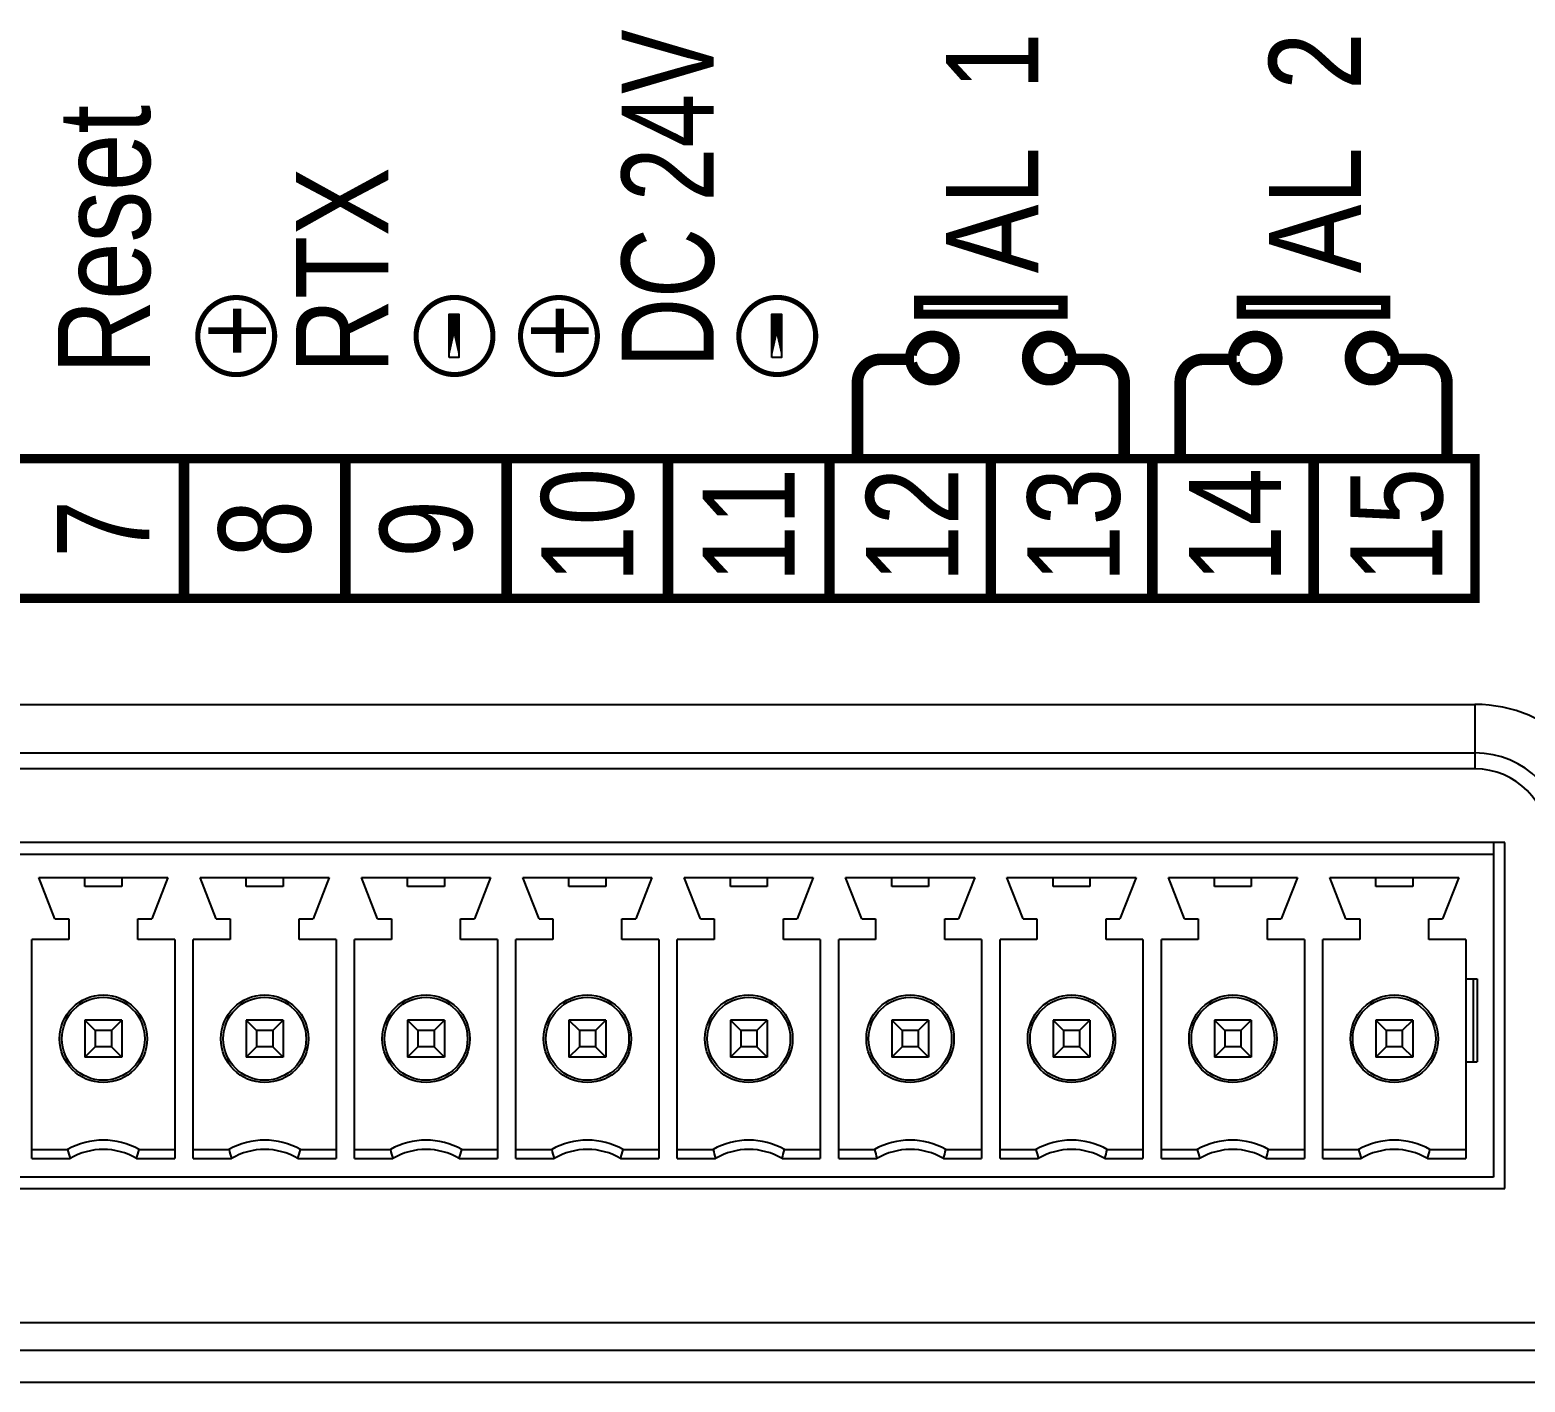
# Model space of a CAD drawing. Header units: millimetres. Extents: x 509 to 5579, y -1329 to 587.
# Drawn here: x 2348.79 to 2381.22, y -941.4 to -912.07 of the extents above; entities that cross this region are included whole.
import ezdxf

# ---------------------------------------------------------------- set-up
doc = ezdxf.new("R2010")
doc.units = ezdxf.units.MM
doc.layers.get('0').update_dxf_attribs({"linetype": 'CONTINUOUS'})
doc.styles.get("Standard").update_dxf_attribs({"font": 'gulim.ttc', "width": 0.8, "height": 2})

msp = doc.modelspace()

# ---------------------------------------------------------------- linework, layer by layer
at = {"linetype": 'Continuous'}
for p, q in [((2327.635, -926.703), (2380.135, -926.703)), ((2380.135, -926.703), (2380.135, -928.101)), ((2327.635, -927.755), (2380.135, -927.755)), ((2380.135, -928.101), (2327.635, -928.101)), ((2380.785, -929.701), (2326.985, -929.701)), ((2380.535, -929.714), (2380.535, -936.954)), ((2380.785, -937.201), (2380.785, -929.701)), ((2327.235, -929.954), (2380.535, -929.954)), ((2373.485, -930.454), (2376.285, -930.454)), ((2373.835, -931.354), (2373.485, -930.454)), ((2374.485, -930.654), (2374.485, -930.454)), ((2375.285, -930.654), (2374.485, -930.654)), ((2375.285, -930.454), (2375.285, -930.654)), ((2376.285, -930.454), (2375.935, -931.354)), ((2376.985, -930.454), (2379.785, -930.454)), ((2377.335, -931.354), (2376.985, -930.454)), ((2377.985, -930.654), (2377.985, -930.454)), ((2378.785, -930.654), (2377.985, -930.654)), ((2378.785, -930.454), (2378.785, -930.654)), ((2379.785, -930.454), (2379.435, -931.354)), ((2373.835, -931.354), (2374.135, -931.354)), ((2374.135, -931.354), (2374.135, -931.804)), ((2375.635, -931.354), (2375.935, -931.354)), ((2375.635, -931.804), (2375.635, -931.354)), ((2377.335, -931.354), (2377.635, -931.354)), ((2377.635, -931.354), (2377.635, -931.804)), ((2379.135, -931.354), (2379.435, -931.354)), ((2379.135, -931.804), (2379.135, -931.354)), ((2374.135, -931.804), (2373.335, -931.804)), ((2376.435, -931.804), (2375.635, -931.804)), ((2376.435, -931.804), (2376.435, -936.554)), ((2377.635, -931.804), (2376.835, -931.804)), ((2376.835, -936.554), (2376.835, -931.804)), ((2379.935, -931.804), (2379.135, -931.804)), ((2379.935, -931.804), (2379.935, -936.554)), ((2379.935, -932.654), (2380.185, -932.654)), ((2380.104, -934.454), (2380.104, -932.654)), ((2380.185, -932.654), (2380.185, -934.454)), ((2375.285, -933.554), (2374.485, -933.554)), ((2374.71, -933.779), (2374.485, -933.554)), ((2374.485, -933.554), (2374.485, -934.354)), ((2375.285, -933.554), (2375.06, -933.779)), ((2375.285, -933.554), (2375.285, -934.354)), ((2378.785, -933.554), (2377.985, -933.554)), ((2378.21, -933.779), (2377.985, -933.554)), ((2377.985, -933.554), (2377.985, -934.354)), ((2378.785, -933.554), (2378.56, -933.779)), ((2378.785, -933.554), (2378.785, -934.354)), ((2375.06, -933.779), (2374.71, -933.779)), ((2374.71, -933.779), (2374.71, -934.129)), ((2375.06, -933.779), (2375.06, -934.129)), ((2378.56, -933.779), (2378.21, -933.779)), ((2378.21, -933.779), (2378.21, -934.129)), ((2378.56, -933.779), (2378.56, -934.129)), ((2374.485, -934.354), (2374.71, -934.129)), ((2375.06, -934.129), (2374.71, -934.129)), ((2375.06, -934.129), (2375.285, -934.354)), ((2377.985, -934.354), (2378.21, -934.129)), ((2378.56, -934.129), (2378.21, -934.129)), ((2378.56, -934.129), (2378.785, -934.354)), ((2375.285, -934.354), (2374.485, -934.354)), ((2378.785, -934.354), (2377.985, -934.354)), ((2379.935, -934.454), (2380.185, -934.454)), ((2373.335, -936.354), (2374.111, -936.354)), ((2373.335, -936.554), (2374.164, -936.554)), ((2375.606, -936.554), (2376.435, -936.554)), ((2375.66, -936.354), (2376.435, -936.354)), ((2376.835, -936.354), (2377.611, -936.354)), ((2376.835, -936.554), (2377.664, -936.554)), ((2379.106, -936.554), (2379.935, -936.554)), ((2379.16, -936.354), (2379.935, -936.354)), ((2326.985, -937.201), (2380.785, -937.201)), ((2380.535, -936.954), (2327.235, -936.954)), ((2381.736, -940.119), (2326.034, -940.119)), ((2382.305, -940.718), (2325.466, -940.718)), ((2253.335, -941.401), (2401.735, -941.401)), ((2254.435, -941.401), (2400.237, -941.401))]:
    msp.add_line(p, q, dxfattribs=at)
at = {"color": 7, "linetype": 'Continuous'}
for p, q in [((2348.985, -930.454), (2351.785, -930.454)), ((2349.335, -931.354), (2348.985, -930.454)), ((2349.985, -930.654), (2349.985, -930.454)), ((2350.785, -930.654), (2349.985, -930.654)), ((2350.785, -930.454), (2350.785, -930.654)), ((2351.785, -930.454), (2351.435, -931.354)), ((2352.485, -930.454), (2355.285, -930.454)), ((2352.835, -931.354), (2352.485, -930.454)), ((2353.485, -930.654), (2353.485, -930.454)), ((2354.285, -930.654), (2353.485, -930.654)), ((2354.285, -930.454), (2354.285, -930.654)), ((2355.285, -930.454), (2354.935, -931.354)), ((2355.985, -930.454), (2358.785, -930.454)), ((2356.335, -931.354), (2355.985, -930.454)), ((2356.985, -930.654), (2356.985, -930.454)), ((2357.785, -930.654), (2356.985, -930.654)), ((2357.785, -930.454), (2357.785, -930.654)), ((2358.785, -930.454), (2358.435, -931.354)), ((2359.485, -930.454), (2362.285, -930.454)), ((2359.835, -931.354), (2359.485, -930.454)), ((2360.485, -930.654), (2360.485, -930.454)), ((2361.285, -930.654), (2360.485, -930.654)), ((2361.285, -930.454), (2361.285, -930.654)), ((2362.285, -930.454), (2361.935, -931.354)), ((2362.985, -930.454), (2365.785, -930.454)), ((2363.335, -931.354), (2362.985, -930.454)), ((2363.985, -930.654), (2363.985, -930.454)), ((2364.785, -930.654), (2363.985, -930.654)), ((2364.785, -930.454), (2364.785, -930.654)), ((2365.785, -930.454), (2365.435, -931.354)), ((2366.485, -930.454), (2369.285, -930.454)), ((2366.835, -931.354), (2366.485, -930.454)), ((2367.485, -930.654), (2367.485, -930.454)), ((2368.285, -930.654), (2367.485, -930.654)), ((2368.285, -930.454), (2368.285, -930.654)), ((2369.285, -930.454), (2368.935, -931.354)), ((2369.985, -930.454), (2372.785, -930.454)), ((2370.335, -931.354), (2369.985, -930.454)), ((2370.985, -930.654), (2370.985, -930.454)), ((2371.785, -930.654), (2370.985, -930.654)), ((2371.785, -930.454), (2371.785, -930.654)), ((2372.785, -930.454), (2372.435, -931.354)), ((2349.335, -931.354), (2349.635, -931.354)), ((2349.635, -931.354), (2349.635, -931.804)), ((2351.135, -931.354), (2351.435, -931.354)), ((2351.135, -931.804), (2351.135, -931.354)), ((2352.835, -931.354), (2353.135, -931.354)), ((2353.135, -931.354), (2353.135, -931.804)), ((2354.635, -931.354), (2354.935, -931.354)), ((2354.635, -931.804), (2354.635, -931.354)), ((2356.335, -931.354), (2356.635, -931.354)), ((2356.635, -931.354), (2356.635, -931.804)), ((2358.135, -931.354), (2358.435, -931.354)), ((2358.135, -931.804), (2358.135, -931.354)), ((2359.835, -931.354), (2360.135, -931.354)), ((2360.135, -931.354), (2360.135, -931.804)), ((2361.635, -931.354), (2361.935, -931.354)), ((2361.635, -931.804), (2361.635, -931.354)), ((2363.335, -931.354), (2363.635, -931.354)), ((2363.635, -931.354), (2363.635, -931.804)), ((2365.135, -931.354), (2365.435, -931.354)), ((2365.135, -931.804), (2365.135, -931.354)), ((2366.835, -931.354), (2367.135, -931.354)), ((2367.135, -931.354), (2367.135, -931.804)), ((2368.635, -931.354), (2368.935, -931.354)), ((2368.635, -931.804), (2368.635, -931.354)), ((2370.335, -931.354), (2370.635, -931.354)), ((2370.635, -931.354), (2370.635, -931.804)), ((2372.135, -931.354), (2372.435, -931.354)), ((2372.135, -931.804), (2372.135, -931.354)), ((2349.635, -931.804), (2348.835, -931.804)), ((2348.835, -936.554), (2348.835, -931.804)), ((2351.935, -931.804), (2351.135, -931.804)), ((2351.935, -931.804), (2351.935, -936.554)), ((2353.135, -931.804), (2352.335, -931.804)), ((2352.335, -936.554), (2352.335, -931.804)), ((2355.435, -931.804), (2354.635, -931.804)), ((2355.435, -931.804), (2355.435, -936.554)), ((2356.635, -931.804), (2355.835, -931.804)), ((2355.835, -936.554), (2355.835, -931.804)), ((2358.935, -931.804), (2358.135, -931.804)), ((2358.935, -931.804), (2358.935, -936.554)), ((2360.135, -931.804), (2359.335, -931.804)), ((2359.335, -936.554), (2359.335, -931.804)), ((2362.435, -931.804), (2361.635, -931.804)), ((2362.435, -931.804), (2362.435, -936.554)), ((2363.635, -931.804), (2362.835, -931.804)), ((2362.835, -936.554), (2362.835, -931.804)), ((2365.935, -931.804), (2365.135, -931.804)), ((2365.935, -931.804), (2365.935, -936.554)), ((2367.135, -931.804), (2366.335, -931.804)), ((2366.335, -936.554), (2366.335, -931.804)), ((2369.435, -931.804), (2368.635, -931.804)), ((2369.435, -931.804), (2369.435, -936.554)), ((2370.635, -931.804), (2369.835, -931.804)), ((2369.835, -936.554), (2369.835, -931.804)), ((2372.935, -931.804), (2372.135, -931.804)), ((2372.935, -931.804), (2372.935, -936.554)), ((2373.335, -936.554), (2373.335, -931.804)), ((2350.785, -933.554), (2349.985, -933.554)), ((2350.21, -933.779), (2349.985, -933.554)), ((2349.985, -933.554), (2349.985, -934.354)), ((2350.785, -933.554), (2350.56, -933.779)), ((2350.785, -933.554), (2350.785, -934.354)), ((2354.285, -933.554), (2353.485, -933.554)), ((2353.71, -933.779), (2353.485, -933.554)), ((2353.485, -933.554), (2353.485, -934.354)), ((2354.285, -933.554), (2354.06, -933.779)), ((2354.285, -933.554), (2354.285, -934.354)), ((2357.785, -933.554), (2356.985, -933.554)), ((2357.21, -933.779), (2356.985, -933.554)), ((2356.985, -933.554), (2356.985, -934.354)), ((2357.785, -933.554), (2357.56, -933.779)), ((2357.785, -933.554), (2357.785, -934.354)), ((2361.285, -933.554), (2360.485, -933.554)), ((2360.71, -933.779), (2360.485, -933.554)), ((2360.485, -933.554), (2360.485, -934.354)), ((2361.285, -933.554), (2361.06, -933.779)), ((2361.285, -933.554), (2361.285, -934.354)), ((2364.785, -933.554), (2363.985, -933.554)), ((2364.21, -933.779), (2363.985, -933.554)), ((2363.985, -933.554), (2363.985, -934.354)), ((2364.785, -933.554), (2364.56, -933.779)), ((2364.785, -933.554), (2364.785, -934.354)), ((2368.285, -933.554), (2367.485, -933.554)), ((2367.71, -933.779), (2367.485, -933.554)), ((2367.485, -933.554), (2367.485, -934.354)), ((2368.285, -933.554), (2368.06, -933.779)), ((2368.285, -933.554), (2368.285, -934.354)), ((2371.785, -933.554), (2370.985, -933.554)), ((2371.21, -933.779), (2370.985, -933.554)), ((2370.985, -933.554), (2370.985, -934.354)), ((2371.785, -933.554), (2371.56, -933.779)), ((2371.785, -933.554), (2371.785, -934.354)), ((2350.56, -933.779), (2350.21, -933.779)), ((2350.21, -933.779), (2350.21, -934.129)), ((2350.56, -933.779), (2350.56, -934.129)), ((2354.06, -933.779), (2353.71, -933.779)), ((2353.71, -933.779), (2353.71, -934.129)), ((2354.06, -933.779), (2354.06, -934.129)), ((2357.56, -933.779), (2357.21, -933.779)), ((2357.21, -933.779), (2357.21, -934.129)), ((2357.56, -933.779), (2357.56, -934.129)), ((2361.06, -933.779), (2360.71, -933.779)), ((2360.71, -933.779), (2360.71, -934.129)), ((2361.06, -933.779), (2361.06, -934.129)), ((2364.56, -933.779), (2364.21, -933.779)), ((2364.21, -933.779), (2364.21, -934.129)), ((2364.56, -933.779), (2364.56, -934.129)), ((2368.06, -933.779), (2367.71, -933.779)), ((2367.71, -933.779), (2367.71, -934.129)), ((2368.06, -933.779), (2368.06, -934.129)), ((2371.56, -933.779), (2371.21, -933.779)), ((2371.21, -933.779), (2371.21, -934.129)), ((2371.56, -933.779), (2371.56, -934.129)), ((2349.985, -934.354), (2350.21, -934.129)), ((2350.56, -934.129), (2350.21, -934.129)), ((2350.56, -934.129), (2350.785, -934.354)), ((2353.485, -934.354), (2353.71, -934.129)), ((2354.06, -934.129), (2353.71, -934.129)), ((2354.06, -934.129), (2354.285, -934.354)), ((2356.985, -934.354), (2357.21, -934.129)), ((2357.56, -934.129), (2357.21, -934.129)), ((2357.56, -934.129), (2357.785, -934.354)), ((2360.485, -934.354), (2360.71, -934.129)), ((2361.06, -934.129), (2360.71, -934.129)), ((2361.06, -934.129), (2361.285, -934.354)), ((2363.985, -934.354), (2364.21, -934.129)), ((2364.56, -934.129), (2364.21, -934.129)), ((2364.56, -934.129), (2364.785, -934.354)), ((2367.485, -934.354), (2367.71, -934.129)), ((2368.06, -934.129), (2367.71, -934.129)), ((2368.06, -934.129), (2368.285, -934.354)), ((2370.985, -934.354), (2371.21, -934.129)), ((2371.56, -934.129), (2371.21, -934.129)), ((2371.56, -934.129), (2371.785, -934.354)), ((2350.785, -934.354), (2349.985, -934.354)), ((2354.285, -934.354), (2353.485, -934.354)), ((2357.785, -934.354), (2356.985, -934.354)), ((2361.285, -934.354), (2360.485, -934.354)), ((2364.785, -934.354), (2363.985, -934.354)), ((2368.285, -934.354), (2367.485, -934.354)), ((2371.785, -934.354), (2370.985, -934.354)), ((2348.835, -936.354), (2349.611, -936.354)), ((2348.835, -936.554), (2349.664, -936.554)), ((2351.106, -936.554), (2351.935, -936.554)), ((2351.16, -936.354), (2351.935, -936.354)), ((2352.335, -936.354), (2353.111, -936.354)), ((2352.335, -936.554), (2353.164, -936.554)), ((2354.606, -936.554), (2355.435, -936.554)), ((2354.66, -936.354), (2355.435, -936.354)), ((2355.835, -936.354), (2356.611, -936.354)), ((2355.835, -936.554), (2356.664, -936.554)), ((2358.106, -936.554), (2358.935, -936.554)), ((2358.16, -936.354), (2358.935, -936.354)), ((2359.335, -936.354), (2360.111, -936.354)), ((2359.335, -936.554), (2360.164, -936.554)), ((2361.606, -936.554), (2362.435, -936.554)), ((2361.66, -936.354), (2362.435, -936.354)), ((2362.835, -936.354), (2363.611, -936.354)), ((2362.835, -936.554), (2363.664, -936.554)), ((2365.106, -936.554), (2365.935, -936.554)), ((2365.16, -936.354), (2365.935, -936.354)), ((2366.335, -936.354), (2367.111, -936.354)), ((2366.335, -936.554), (2367.164, -936.554)), ((2368.606, -936.554), (2369.435, -936.554)), ((2368.66, -936.354), (2369.435, -936.354)), ((2369.835, -936.354), (2370.611, -936.354)), ((2369.835, -936.554), (2370.664, -936.554)), ((2372.106, -936.554), (2372.935, -936.554)), ((2372.16, -936.354), (2372.935, -936.354))]:
    msp.add_line(p, q, dxfattribs=at)
at = {"color": 0, "const_width": 0.11, "elevation": 22.2}
for points in [[(2354.101, -918.715), (2354.101, -918.7), (2354.101, -918.685), (2354.1, -918.67), (2354.099, -918.655), (2354.098, -918.64), (2354.096, -918.625), (2354.094, -918.61), (2354.092, -918.595), (2354.09, -918.58), (2354.088, -918.565), (2354.085, -918.551), (2354.082, -918.536), (2354.078, -918.521), (2354.075, -918.506), (2354.071, -918.492), (2354.067, -918.477), (2354.062, -918.463), (2354.058, -918.448), (2354.053, -918.434), (2354.048, -918.42), (2354.042, -918.406), (2354.036, -918.392), (2354.031, -918.378), (2354.024, -918.364), (2354.018, -918.35), (2354.011, -918.337), (2354.004, -918.323), (2353.997, -918.31), (2353.99, -918.297), (2353.982, -918.284), (2353.974, -918.271), (2353.966, -918.258), (2353.958, -918.246), (2353.949, -918.233), (2353.941, -918.221), (2353.932, -918.209), (2353.923, -918.197), (2353.913, -918.185), (2353.904, -918.174), (2353.894, -918.162), (2353.884, -918.151), (2353.873, -918.14), (2353.863, -918.129), (2353.852, -918.118), (2353.842, -918.108), (2353.831, -918.098), (2353.819, -918.087), (2353.808, -918.078), (2353.796, -918.068), (2353.785, -918.058), (2353.773, -918.049), (2353.761, -918.04), (2353.748, -918.031), (2353.736, -918.023), (2353.723, -918.014), (2353.711, -918.006), (2353.698, -917.998), (2353.685, -917.991), (2353.672, -917.983), (2353.659, -917.976), (2353.645, -917.969), (2353.632, -917.962), (2353.618, -917.956), (2353.604, -917.95), (2353.591, -917.944), (2353.577, -917.938), (2353.562, -917.932), (2353.548, -917.927), (2353.534, -917.922), (2353.52, -917.918), (2353.505, -917.913), (2353.491, -917.909), (2353.476, -917.905), (2353.462, -917.901), (2353.447, -917.898), (2353.432, -917.895), (2353.417, -917.892), (2353.403, -917.89), (2353.388, -917.887), (2353.373, -917.885), (2353.358, -917.883), (2353.343, -917.882), (2353.328, -917.881), (2353.313, -917.88), (2353.298, -917.879), (2353.282, -917.879), (2353.267, -917.878), (2353.252, -917.879), (2353.237, -917.879), (2353.222, -917.88), (2353.207, -917.881), (2353.192, -917.882), (2353.177, -917.883), (2353.162, -917.885), (2353.147, -917.887), (2353.132, -917.89), (2353.117, -917.892), (2353.103, -917.895), (2353.088, -917.898), (2353.073, -917.902), (2353.058, -917.905), (2353.044, -917.909), (2353.029, -917.913), (2353.015, -917.918), (2353.001, -917.923), (2352.986, -917.927), (2352.972, -917.933), (2352.958, -917.938), (2352.944, -917.944), (2352.93, -917.95), (2352.917, -917.956), (2352.903, -917.963), (2352.89, -917.969), (2352.876, -917.976), (2352.863, -917.984), (2352.85, -917.991), (2352.837, -917.999), (2352.824, -918.007), (2352.811, -918.015), (2352.799, -918.023), (2352.786, -918.032), (2352.774, -918.041), (2352.762, -918.05), (2352.75, -918.059), (2352.739, -918.068), (2352.727, -918.078), (2352.716, -918.088), (2352.704, -918.098), (2352.693, -918.108), (2352.683, -918.119), (2352.672, -918.13), (2352.662, -918.14), (2352.651, -918.152), (2352.641, -918.163), (2352.631, -918.174), (2352.622, -918.186), (2352.612, -918.198), (2352.603, -918.21), (2352.594, -918.222), (2352.586, -918.234), (2352.577, -918.246), (2352.569, -918.259), (2352.561, -918.272), (2352.553, -918.285), (2352.545, -918.298), (2352.538, -918.311), (2352.531, -918.324), (2352.524, -918.338), (2352.517, -918.351), (2352.511, -918.365), (2352.505, -918.379), (2352.499, -918.392), (2352.493, -918.406), (2352.488, -918.421), (2352.482, -918.435), (2352.478, -918.449), (2352.473, -918.463), (2352.469, -918.478), (2352.464, -918.492), (2352.461, -918.507), (2352.457, -918.522), (2352.454, -918.536), (2352.451, -918.551), (2352.448, -918.566), (2352.445, -918.581), (2352.443, -918.596), (2352.441, -918.611), (2352.439, -918.626), (2352.438, -918.641), (2352.436, -918.656), (2352.436, -918.671), (2352.435, -918.686), (2352.434, -918.701), (2352.434, -918.716)], [(2357.169, -918.713), (2357.169, -918.698), (2357.17, -918.683), (2357.17, -918.668), (2357.171, -918.653), (2357.172, -918.638), (2357.174, -918.623), (2357.176, -918.608), (2357.178, -918.593), (2357.18, -918.578), (2357.183, -918.563), (2357.185, -918.548), (2357.189, -918.534), (2357.192, -918.519), (2357.196, -918.504), (2357.199, -918.49), (2357.204, -918.475), (2357.208, -918.461), (2357.213, -918.446), (2357.217, -918.432), (2357.223, -918.418), (2357.228, -918.404), (2357.234, -918.39), (2357.24, -918.376), (2357.246, -918.362), (2357.252, -918.348), (2357.259, -918.335), (2357.266, -918.321), (2357.273, -918.308), (2357.28, -918.295), (2357.288, -918.282), (2357.296, -918.269), (2357.304, -918.256), (2357.312, -918.244), (2357.321, -918.231), (2357.33, -918.219), (2357.338, -918.207), (2357.348, -918.195), (2357.357, -918.183), (2357.367, -918.172), (2357.377, -918.16), (2357.387, -918.149), (2357.397, -918.138), (2357.407, -918.127), (2357.418, -918.116), (2357.429, -918.106), (2357.44, -918.096), (2357.451, -918.085), (2357.462, -918.076), (2357.474, -918.066), (2357.486, -918.056), (2357.497, -918.047), (2357.51, -918.038), (2357.522, -918.029), (2357.534, -918.021), (2357.547, -918.012), (2357.559, -918.004), (2357.572, -917.996), (2357.585, -917.989), (2357.598, -917.981), (2357.612, -917.974), (2357.625, -917.967), (2357.639, -917.96), (2357.652, -917.954), (2357.666, -917.948), (2357.68, -917.942), (2357.694, -917.936), (2357.708, -917.93), (2357.722, -917.925), (2357.736, -917.92), (2357.75, -917.916), (2357.765, -917.911), (2357.779, -917.907), (2357.794, -917.903), (2357.809, -917.899), (2357.823, -917.896), (2357.838, -917.893), (2357.853, -917.89), (2357.868, -917.887), (2357.883, -917.885), (2357.898, -917.883), (2357.913, -917.881), (2357.928, -917.88), (2357.943, -917.879), (2357.958, -917.878), (2357.973, -917.877), (2357.988, -917.877), (2358.003, -917.876), (2358.018, -917.877), (2358.033, -917.877), (2358.048, -917.878), (2358.063, -917.879), (2358.078, -917.88), (2358.093, -917.881), (2358.108, -917.883), (2358.123, -917.885), (2358.138, -917.888), (2358.153, -917.89), (2358.168, -917.893), (2358.182, -917.896), (2358.197, -917.9), (2358.212, -917.903), (2358.226, -917.907), (2358.241, -917.911), (2358.255, -917.916), (2358.27, -917.92), (2358.284, -917.925), (2358.298, -917.931), (2358.312, -917.936), (2358.326, -917.942), (2358.34, -917.948), (2358.354, -917.954), (2358.367, -917.961), (2358.381, -917.967), (2358.394, -917.974), (2358.407, -917.981), (2358.42, -917.989), (2358.433, -917.997), (2358.446, -918.005), (2358.459, -918.013), (2358.471, -918.021), (2358.484, -918.03), (2358.496, -918.039), (2358.508, -918.048), (2358.52, -918.057), (2358.532, -918.066), (2358.543, -918.076), (2358.555, -918.086), (2358.566, -918.096), (2358.577, -918.106), (2358.588, -918.117), (2358.598, -918.128), (2358.609, -918.138), (2358.619, -918.149), (2358.629, -918.161), (2358.639, -918.172), (2358.648, -918.184), (2358.658, -918.196), (2358.667, -918.208), (2358.676, -918.22), (2358.685, -918.232), (2358.693, -918.244), (2358.701, -918.257), (2358.71, -918.27), (2358.717, -918.283), (2358.725, -918.296), (2358.732, -918.309), (2358.739, -918.322), (2358.746, -918.335), (2358.753, -918.349), (2358.759, -918.363), (2358.766, -918.376), (2358.772, -918.39), (2358.777, -918.404), (2358.783, -918.419), (2358.788, -918.433), (2358.793, -918.447), (2358.797, -918.461), (2358.802, -918.476), (2358.806, -918.49), (2358.81, -918.505), (2358.813, -918.52), (2358.817, -918.534), (2358.82, -918.549), (2358.822, -918.564), (2358.825, -918.579), (2358.827, -918.594), (2358.829, -918.609), (2358.831, -918.624), (2358.833, -918.639), (2358.834, -918.654), (2358.835, -918.669), (2358.835, -918.684), (2358.836, -918.699), (2358.836, -918.714)], [(2361.101, -918.715), (2361.101, -918.7), (2361.101, -918.685), (2361.1, -918.67), (2361.099, -918.655), (2361.098, -918.64), (2361.096, -918.625), (2361.094, -918.61), (2361.092, -918.595), (2361.09, -918.58), (2361.088, -918.565), (2361.085, -918.551), (2361.082, -918.536), (2361.078, -918.521), (2361.075, -918.506), (2361.071, -918.492), (2361.067, -918.477), (2361.062, -918.463), (2361.058, -918.448), (2361.053, -918.434), (2361.048, -918.42), (2361.042, -918.406), (2361.036, -918.392), (2361.031, -918.378), (2361.024, -918.364), (2361.018, -918.35), (2361.011, -918.337), (2361.004, -918.323), (2360.997, -918.31), (2360.99, -918.297), (2360.982, -918.284), (2360.974, -918.271), (2360.966, -918.258), (2360.958, -918.246), (2360.949, -918.233), (2360.941, -918.221), (2360.932, -918.209), (2360.923, -918.197), (2360.913, -918.185), (2360.904, -918.174), (2360.894, -918.162), (2360.884, -918.151), (2360.873, -918.14), (2360.863, -918.129), (2360.852, -918.118), (2360.842, -918.108), (2360.831, -918.098), (2360.819, -918.087), (2360.808, -918.078), (2360.796, -918.068), (2360.785, -918.058), (2360.773, -918.049), (2360.761, -918.04), (2360.748, -918.031), (2360.736, -918.023), (2360.723, -918.014), (2360.711, -918.006), (2360.698, -917.998), (2360.685, -917.991), (2360.672, -917.983), (2360.659, -917.976), (2360.645, -917.969), (2360.632, -917.962), (2360.618, -917.956), (2360.604, -917.95), (2360.591, -917.944), (2360.577, -917.938), (2360.562, -917.932), (2360.548, -917.927), (2360.534, -917.922), (2360.52, -917.918), (2360.505, -917.913), (2360.491, -917.909), (2360.476, -917.905), (2360.462, -917.901), (2360.447, -917.898), (2360.432, -917.895), (2360.417, -917.892), (2360.403, -917.89), (2360.388, -917.887), (2360.373, -917.885), (2360.358, -917.883), (2360.343, -917.882), (2360.328, -917.881), (2360.313, -917.88), (2360.298, -917.879), (2360.282, -917.879), (2360.267, -917.878), (2360.252, -917.879), (2360.237, -917.879), (2360.222, -917.88), (2360.207, -917.881), (2360.192, -917.882), (2360.177, -917.883), (2360.162, -917.885), (2360.147, -917.887), (2360.132, -917.89), (2360.117, -917.892), (2360.103, -917.895), (2360.088, -917.898), (2360.073, -917.902), (2360.058, -917.905), (2360.044, -917.909), (2360.029, -917.913), (2360.015, -917.918), (2360.001, -917.923), (2359.986, -917.927), (2359.972, -917.933), (2359.958, -917.938), (2359.944, -917.944), (2359.93, -917.95), (2359.917, -917.956), (2359.903, -917.963), (2359.89, -917.969), (2359.876, -917.976), (2359.863, -917.984), (2359.85, -917.991), (2359.837, -917.999), (2359.824, -918.007), (2359.811, -918.015), (2359.799, -918.023), (2359.786, -918.032), (2359.774, -918.041), (2359.762, -918.05), (2359.75, -918.059), (2359.739, -918.068), (2359.727, -918.078), (2359.716, -918.088), (2359.704, -918.098), (2359.693, -918.108), (2359.683, -918.119), (2359.672, -918.13), (2359.662, -918.14), (2359.651, -918.152), (2359.641, -918.163), (2359.631, -918.174), (2359.622, -918.186), (2359.612, -918.198), (2359.603, -918.21), (2359.594, -918.222), (2359.586, -918.234), (2359.577, -918.246), (2359.569, -918.259), (2359.561, -918.272), (2359.553, -918.285), (2359.545, -918.298), (2359.538, -918.311), (2359.531, -918.324), (2359.524, -918.338), (2359.517, -918.351), (2359.511, -918.365), (2359.505, -918.379), (2359.499, -918.392), (2359.493, -918.406), (2359.488, -918.421), (2359.482, -918.435), (2359.478, -918.449), (2359.473, -918.463), (2359.469, -918.478), (2359.464, -918.492), (2359.461, -918.507), (2359.457, -918.522), (2359.454, -918.536), (2359.451, -918.551), (2359.448, -918.566), (2359.445, -918.581), (2359.443, -918.596), (2359.441, -918.611), (2359.439, -918.626), (2359.438, -918.641), (2359.436, -918.656), (2359.436, -918.671), (2359.435, -918.686), (2359.434, -918.701), (2359.434, -918.716)], [(2364.169, -918.713), (2364.169, -918.698), (2364.17, -918.683), (2364.17, -918.668), (2364.171, -918.653), (2364.172, -918.638), (2364.174, -918.623), (2364.176, -918.608), (2364.178, -918.593), (2364.18, -918.578), (2364.183, -918.563), (2364.185, -918.548), (2364.189, -918.534), (2364.192, -918.519), (2364.196, -918.504), (2364.199, -918.49), (2364.204, -918.475), (2364.208, -918.461), (2364.213, -918.446), (2364.217, -918.432), (2364.223, -918.418), (2364.228, -918.404), (2364.234, -918.39), (2364.24, -918.376), (2364.246, -918.362), (2364.252, -918.348), (2364.259, -918.335), (2364.266, -918.321), (2364.273, -918.308), (2364.28, -918.295), (2364.288, -918.282), (2364.296, -918.269), (2364.304, -918.256), (2364.312, -918.244), (2364.321, -918.231), (2364.33, -918.219), (2364.338, -918.207), (2364.348, -918.195), (2364.357, -918.183), (2364.367, -918.172), (2364.377, -918.16), (2364.387, -918.149), (2364.397, -918.138), (2364.407, -918.127), (2364.418, -918.116), (2364.429, -918.106), (2364.44, -918.096), (2364.451, -918.085), (2364.462, -918.076), (2364.474, -918.066), (2364.486, -918.056), (2364.497, -918.047), (2364.51, -918.038), (2364.522, -918.029), (2364.534, -918.021), (2364.547, -918.012), (2364.559, -918.004), (2364.572, -917.996), (2364.585, -917.989), (2364.598, -917.981), (2364.612, -917.974), (2364.625, -917.967), (2364.639, -917.96), (2364.652, -917.954), (2364.666, -917.948), (2364.68, -917.942), (2364.694, -917.936), (2364.708, -917.93), (2364.722, -917.925), (2364.736, -917.92), (2364.75, -917.916), (2364.765, -917.911), (2364.779, -917.907), (2364.794, -917.903), (2364.809, -917.899), (2364.823, -917.896), (2364.838, -917.893), (2364.853, -917.89), (2364.868, -917.887), (2364.883, -917.885), (2364.898, -917.883), (2364.913, -917.881), (2364.928, -917.88), (2364.943, -917.879), (2364.958, -917.878), (2364.973, -917.877), (2364.988, -917.877), (2365.003, -917.876), (2365.018, -917.877), (2365.033, -917.877), (2365.048, -917.878), (2365.063, -917.879), (2365.078, -917.88), (2365.093, -917.881), (2365.108, -917.883), (2365.123, -917.885), (2365.138, -917.888), (2365.153, -917.89), (2365.168, -917.893), (2365.182, -917.896), (2365.197, -917.9), (2365.212, -917.903), (2365.226, -917.907), (2365.241, -917.911), (2365.255, -917.916), (2365.27, -917.92), (2365.284, -917.925), (2365.298, -917.931), (2365.312, -917.936), (2365.326, -917.942), (2365.34, -917.948), (2365.354, -917.954), (2365.367, -917.961), (2365.381, -917.967), (2365.394, -917.974), (2365.407, -917.981), (2365.42, -917.989), (2365.433, -917.997), (2365.446, -918.005), (2365.459, -918.013), (2365.471, -918.021), (2365.484, -918.03), (2365.496, -918.039), (2365.508, -918.048), (2365.52, -918.057), (2365.532, -918.066), (2365.543, -918.076), (2365.555, -918.086), (2365.566, -918.096), (2365.577, -918.106), (2365.588, -918.117), (2365.598, -918.128), (2365.609, -918.138), (2365.619, -918.149), (2365.629, -918.161), (2365.639, -918.172), (2365.648, -918.184), (2365.658, -918.196), (2365.667, -918.208), (2365.676, -918.22), (2365.685, -918.232), (2365.693, -918.244), (2365.701, -918.257), (2365.71, -918.27), (2365.717, -918.283), (2365.725, -918.296), (2365.732, -918.309), (2365.739, -918.322), (2365.746, -918.335), (2365.753, -918.349), (2365.759, -918.363), (2365.766, -918.376), (2365.772, -918.39), (2365.777, -918.404), (2365.783, -918.419), (2365.788, -918.433), (2365.793, -918.447), (2365.797, -918.461), (2365.802, -918.476), (2365.806, -918.49), (2365.81, -918.505), (2365.813, -918.52), (2365.817, -918.534), (2365.82, -918.549), (2365.822, -918.564), (2365.825, -918.579), (2365.827, -918.594), (2365.829, -918.609), (2365.831, -918.624), (2365.833, -918.639), (2365.834, -918.654), (2365.835, -918.669), (2365.835, -918.684), (2365.836, -918.699), (2365.836, -918.714)], [(2354.101, -918.714), (2354.101, -918.729), (2354.101, -918.744), (2354.1, -918.759), (2354.099, -918.774), (2354.098, -918.789), (2354.096, -918.804), (2354.094, -918.819), (2354.092, -918.834), (2354.09, -918.848), (2354.088, -918.863), (2354.085, -918.878), (2354.082, -918.893), (2354.078, -918.908), (2354.075, -918.922), (2354.071, -918.937), (2354.067, -918.951), (2354.062, -918.966), (2354.058, -918.98), (2354.053, -918.995), (2354.048, -919.009), (2354.042, -919.023), (2354.036, -919.037), (2354.031, -919.051), (2354.024, -919.065), (2354.018, -919.078), (2354.011, -919.092), (2354.004, -919.105), (2353.997, -919.118), (2353.99, -919.132), (2353.982, -919.145), (2353.974, -919.158), (2353.966, -919.17), (2353.958, -919.183), (2353.949, -919.195), (2353.941, -919.208), (2353.932, -919.22), (2353.923, -919.232), (2353.913, -919.243), (2353.904, -919.255), (2353.894, -919.266), (2353.884, -919.278), (2353.873, -919.289), (2353.863, -919.3), (2353.852, -919.31), (2353.842, -919.321), (2353.831, -919.331), (2353.819, -919.341), (2353.808, -919.351), (2353.796, -919.361), (2353.785, -919.37), (2353.773, -919.379), (2353.761, -919.388), (2353.748, -919.397), (2353.736, -919.406), (2353.723, -919.414), (2353.711, -919.422), (2353.698, -919.43), (2353.685, -919.438), (2353.672, -919.445), (2353.659, -919.453), (2353.645, -919.46), (2353.632, -919.466), (2353.618, -919.473), (2353.604, -919.479), (2353.591, -919.485), (2353.577, -919.491), (2353.562, -919.496), (2353.548, -919.501), (2353.534, -919.506), (2353.52, -919.511), (2353.505, -919.516), (2353.491, -919.52), (2353.476, -919.524), (2353.462, -919.527), (2353.447, -919.531), (2353.432, -919.534), (2353.417, -919.537), (2353.403, -919.539), (2353.388, -919.541), (2353.373, -919.543), (2353.358, -919.545), (2353.343, -919.547), (2353.328, -919.548), (2353.313, -919.549), (2353.298, -919.55), (2353.282, -919.55), (2353.267, -919.55), (2353.252, -919.55), (2353.237, -919.55), (2353.222, -919.549), (2353.207, -919.548), (2353.192, -919.547), (2353.177, -919.545), (2353.162, -919.543), (2353.147, -919.541), (2353.132, -919.539), (2353.117, -919.536), (2353.103, -919.534), (2353.088, -919.53), (2353.073, -919.527), (2353.058, -919.523), (2353.044, -919.519), (2353.029, -919.515), (2353.015, -919.511), (2353.001, -919.506), (2352.986, -919.501), (2352.972, -919.496), (2352.958, -919.49), (2352.944, -919.485), (2352.93, -919.479), (2352.917, -919.473), (2352.903, -919.466), (2352.89, -919.459), (2352.876, -919.452), (2352.863, -919.445), (2352.85, -919.438), (2352.837, -919.43), (2352.824, -919.422), (2352.811, -919.414), (2352.799, -919.405), (2352.786, -919.397), (2352.774, -919.388), (2352.762, -919.379), (2352.75, -919.37), (2352.739, -919.36), (2352.727, -919.351), (2352.716, -919.341), (2352.704, -919.331), (2352.693, -919.32), (2352.683, -919.31), (2352.672, -919.299), (2352.662, -919.288), (2352.651, -919.277), (2352.641, -919.266), (2352.631, -919.254), (2352.622, -919.243), (2352.612, -919.231), (2352.603, -919.219), (2352.594, -919.207), (2352.586, -919.195), (2352.577, -919.182), (2352.569, -919.17), (2352.561, -919.157), (2352.553, -919.144), (2352.545, -919.131), (2352.538, -919.118), (2352.531, -919.105), (2352.524, -919.091), (2352.517, -919.078), (2352.511, -919.064), (2352.505, -919.05), (2352.499, -919.036), (2352.493, -919.022), (2352.488, -919.008), (2352.482, -918.994), (2352.478, -918.98), (2352.473, -918.965), (2352.469, -918.951), (2352.464, -918.936), (2352.461, -918.922), (2352.457, -918.907), (2352.454, -918.892), (2352.451, -918.877), (2352.448, -918.863), (2352.445, -918.848), (2352.443, -918.833), (2352.441, -918.818), (2352.439, -918.803), (2352.438, -918.788), (2352.436, -918.773), (2352.436, -918.758), (2352.435, -918.743), (2352.434, -918.728), (2352.434, -918.713)], [(2357.169, -918.712), (2357.169, -918.727), (2357.17, -918.742), (2357.17, -918.757), (2357.171, -918.772), (2357.172, -918.787), (2357.174, -918.802), (2357.176, -918.817), (2357.178, -918.831), (2357.18, -918.846), (2357.183, -918.861), (2357.185, -918.876), (2357.189, -918.891), (2357.192, -918.906), (2357.196, -918.92), (2357.199, -918.935), (2357.204, -918.949), (2357.208, -918.964), (2357.213, -918.978), (2357.217, -918.993), (2357.223, -919.007), (2357.228, -919.021), (2357.234, -919.035), (2357.24, -919.049), (2357.246, -919.063), (2357.252, -919.076), (2357.259, -919.09), (2357.266, -919.103), (2357.273, -919.116), (2357.28, -919.13), (2357.288, -919.143), (2357.296, -919.155), (2357.304, -919.168), (2357.312, -919.181), (2357.321, -919.193), (2357.33, -919.205), (2357.338, -919.218), (2357.348, -919.23), (2357.357, -919.241), (2357.367, -919.253), (2357.377, -919.264), (2357.387, -919.276), (2357.397, -919.287), (2357.407, -919.298), (2357.418, -919.308), (2357.429, -919.319), (2357.44, -919.329), (2357.451, -919.339), (2357.462, -919.349), (2357.474, -919.359), (2357.486, -919.368), (2357.497, -919.377), (2357.51, -919.386), (2357.522, -919.395), (2357.534, -919.404), (2357.547, -919.412), (2357.559, -919.42), (2357.572, -919.428), (2357.585, -919.436), (2357.598, -919.443), (2357.612, -919.451), (2357.625, -919.458), (2357.639, -919.464), (2357.652, -919.471), (2357.666, -919.477), (2357.68, -919.483), (2357.694, -919.489), (2357.708, -919.494), (2357.722, -919.499), (2357.736, -919.504), (2357.75, -919.509), (2357.765, -919.513), (2357.779, -919.518), (2357.794, -919.522), (2357.809, -919.525), (2357.823, -919.529), (2357.838, -919.532), (2357.853, -919.535), (2357.868, -919.537), (2357.883, -919.539), (2357.898, -919.541), (2357.913, -919.543), (2357.928, -919.545), (2357.943, -919.546), (2357.958, -919.547), (2357.973, -919.548), (2357.988, -919.548), (2358.003, -919.548), (2358.018, -919.548), (2358.033, -919.548), (2358.048, -919.547), (2358.063, -919.546), (2358.078, -919.545), (2358.093, -919.543), (2358.108, -919.541), (2358.123, -919.539), (2358.138, -919.537), (2358.153, -919.534), (2358.168, -919.532), (2358.182, -919.528), (2358.197, -919.525), (2358.212, -919.521), (2358.226, -919.517), (2358.241, -919.513), (2358.255, -919.509), (2358.27, -919.504), (2358.284, -919.499), (2358.298, -919.494), (2358.312, -919.488), (2358.326, -919.483), (2358.34, -919.477), (2358.354, -919.47), (2358.367, -919.464), (2358.381, -919.457), (2358.394, -919.45), (2358.407, -919.443), (2358.42, -919.436), (2358.433, -919.428), (2358.446, -919.42), (2358.459, -919.412), (2358.471, -919.403), (2358.484, -919.395), (2358.496, -919.386), (2358.508, -919.377), (2358.52, -919.368), (2358.532, -919.358), (2358.543, -919.349), (2358.555, -919.339), (2358.566, -919.329), (2358.577, -919.318), (2358.588, -919.308), (2358.598, -919.297), (2358.609, -919.286), (2358.619, -919.275), (2358.629, -919.264), (2358.639, -919.252), (2358.648, -919.241), (2358.658, -919.229), (2358.667, -919.217), (2358.676, -919.205), (2358.685, -919.193), (2358.693, -919.18), (2358.701, -919.168), (2358.71, -919.155), (2358.717, -919.142), (2358.725, -919.129), (2358.732, -919.116), (2358.739, -919.102), (2358.746, -919.089), (2358.753, -919.076), (2358.759, -919.062), (2358.766, -919.048), (2358.772, -919.034), (2358.777, -919.02), (2358.783, -919.006), (2358.788, -918.992), (2358.793, -918.978), (2358.797, -918.963), (2358.802, -918.949), (2358.806, -918.934), (2358.81, -918.92), (2358.813, -918.905), (2358.817, -918.89), (2358.82, -918.875), (2358.822, -918.861), (2358.825, -918.846), (2358.827, -918.831), (2358.829, -918.816), (2358.831, -918.801), (2358.833, -918.786), (2358.834, -918.771), (2358.835, -918.756), (2358.835, -918.741), (2358.836, -918.726), (2358.836, -918.711)], [(2361.101, -918.714), (2361.101, -918.729), (2361.101, -918.744), (2361.1, -918.759), (2361.099, -918.774), (2361.098, -918.789), (2361.096, -918.804), (2361.094, -918.819), (2361.092, -918.834), (2361.09, -918.848), (2361.088, -918.863), (2361.085, -918.878), (2361.082, -918.893), (2361.078, -918.908), (2361.075, -918.922), (2361.071, -918.937), (2361.067, -918.951), (2361.062, -918.966), (2361.058, -918.98), (2361.053, -918.995), (2361.048, -919.009), (2361.042, -919.023), (2361.036, -919.037), (2361.031, -919.051), (2361.024, -919.065), (2361.018, -919.078), (2361.011, -919.092), (2361.004, -919.105), (2360.997, -919.118), (2360.99, -919.132), (2360.982, -919.145), (2360.974, -919.158), (2360.966, -919.17), (2360.958, -919.183), (2360.949, -919.195), (2360.941, -919.208), (2360.932, -919.22), (2360.923, -919.232), (2360.913, -919.243), (2360.904, -919.255), (2360.894, -919.266), (2360.884, -919.278), (2360.873, -919.289), (2360.863, -919.3), (2360.852, -919.31), (2360.842, -919.321), (2360.831, -919.331), (2360.819, -919.341), (2360.808, -919.351), (2360.796, -919.361), (2360.785, -919.37), (2360.773, -919.379), (2360.761, -919.388), (2360.748, -919.397), (2360.736, -919.406), (2360.723, -919.414), (2360.711, -919.422), (2360.698, -919.43), (2360.685, -919.438), (2360.672, -919.445), (2360.659, -919.453), (2360.645, -919.46), (2360.632, -919.466), (2360.618, -919.473), (2360.604, -919.479), (2360.591, -919.485), (2360.577, -919.491), (2360.562, -919.496), (2360.548, -919.501), (2360.534, -919.506), (2360.52, -919.511), (2360.505, -919.516), (2360.491, -919.52), (2360.476, -919.524), (2360.462, -919.527), (2360.447, -919.531), (2360.432, -919.534), (2360.417, -919.537), (2360.403, -919.539), (2360.388, -919.541), (2360.373, -919.543), (2360.358, -919.545), (2360.343, -919.547), (2360.328, -919.548), (2360.313, -919.549), (2360.298, -919.55), (2360.282, -919.55), (2360.267, -919.55), (2360.252, -919.55), (2360.237, -919.55), (2360.222, -919.549), (2360.207, -919.548), (2360.192, -919.547), (2360.177, -919.545), (2360.162, -919.543), (2360.147, -919.541), (2360.132, -919.539), (2360.117, -919.536), (2360.103, -919.534), (2360.088, -919.53), (2360.073, -919.527), (2360.058, -919.523), (2360.044, -919.519), (2360.029, -919.515), (2360.015, -919.511), (2360.001, -919.506), (2359.986, -919.501), (2359.972, -919.496), (2359.958, -919.49), (2359.944, -919.485), (2359.93, -919.479), (2359.917, -919.473), (2359.903, -919.466), (2359.89, -919.459), (2359.876, -919.452), (2359.863, -919.445), (2359.85, -919.438), (2359.837, -919.43), (2359.824, -919.422), (2359.811, -919.414), (2359.799, -919.405), (2359.786, -919.397), (2359.774, -919.388), (2359.762, -919.379), (2359.75, -919.37), (2359.739, -919.36), (2359.727, -919.351), (2359.716, -919.341), (2359.704, -919.331), (2359.693, -919.32), (2359.683, -919.31), (2359.672, -919.299), (2359.662, -919.288), (2359.651, -919.277), (2359.641, -919.266), (2359.631, -919.254), (2359.622, -919.243), (2359.612, -919.231), (2359.603, -919.219), (2359.594, -919.207), (2359.586, -919.195), (2359.577, -919.182), (2359.569, -919.17), (2359.561, -919.157), (2359.553, -919.144), (2359.545, -919.131), (2359.538, -919.118), (2359.531, -919.105), (2359.524, -919.091), (2359.517, -919.078), (2359.511, -919.064), (2359.505, -919.05), (2359.499, -919.036), (2359.493, -919.022), (2359.488, -919.008), (2359.482, -918.994), (2359.478, -918.98), (2359.473, -918.965), (2359.469, -918.951), (2359.464, -918.936), (2359.461, -918.922), (2359.457, -918.907), (2359.454, -918.892), (2359.451, -918.877), (2359.448, -918.863), (2359.445, -918.848), (2359.443, -918.833), (2359.441, -918.818), (2359.439, -918.803), (2359.438, -918.788), (2359.436, -918.773), (2359.436, -918.758), (2359.435, -918.743), (2359.434, -918.728), (2359.434, -918.713)], [(2364.169, -918.712), (2364.169, -918.727), (2364.17, -918.742), (2364.17, -918.757), (2364.171, -918.772), (2364.172, -918.787), (2364.174, -918.802), (2364.176, -918.817), (2364.178, -918.831), (2364.18, -918.846), (2364.183, -918.861), (2364.185, -918.876), (2364.189, -918.891), (2364.192, -918.906), (2364.196, -918.92), (2364.199, -918.935), (2364.204, -918.949), (2364.208, -918.964), (2364.213, -918.978), (2364.217, -918.993), (2364.223, -919.007), (2364.228, -919.021), (2364.234, -919.035), (2364.24, -919.049), (2364.246, -919.063), (2364.252, -919.076), (2364.259, -919.09), (2364.266, -919.103), (2364.273, -919.116), (2364.28, -919.13), (2364.288, -919.143), (2364.296, -919.155), (2364.304, -919.168), (2364.312, -919.181), (2364.321, -919.193), (2364.33, -919.205), (2364.338, -919.218), (2364.348, -919.23), (2364.357, -919.241), (2364.367, -919.253), (2364.377, -919.264), (2364.387, -919.276), (2364.397, -919.287), (2364.407, -919.298), (2364.418, -919.308), (2364.429, -919.319), (2364.44, -919.329), (2364.451, -919.339), (2364.462, -919.349), (2364.474, -919.359), (2364.486, -919.368), (2364.497, -919.377), (2364.51, -919.386), (2364.522, -919.395), (2364.534, -919.404), (2364.547, -919.412), (2364.559, -919.42), (2364.572, -919.428), (2364.585, -919.436), (2364.598, -919.443), (2364.612, -919.451), (2364.625, -919.458), (2364.639, -919.464), (2364.652, -919.471), (2364.666, -919.477), (2364.68, -919.483), (2364.694, -919.489), (2364.708, -919.494), (2364.722, -919.499), (2364.736, -919.504), (2364.75, -919.509), (2364.765, -919.513), (2364.779, -919.518), (2364.794, -919.522), (2364.809, -919.525), (2364.823, -919.529), (2364.838, -919.532), (2364.853, -919.535), (2364.868, -919.537), (2364.883, -919.539), (2364.898, -919.541), (2364.913, -919.543), (2364.928, -919.545), (2364.943, -919.546), (2364.958, -919.547), (2364.973, -919.548), (2364.988, -919.548), (2365.003, -919.548), (2365.018, -919.548), (2365.033, -919.548), (2365.048, -919.547), (2365.063, -919.546), (2365.078, -919.545), (2365.093, -919.543), (2365.108, -919.541), (2365.123, -919.539), (2365.138, -919.537), (2365.153, -919.534), (2365.168, -919.532), (2365.182, -919.528), (2365.197, -919.525), (2365.212, -919.521), (2365.226, -919.517), (2365.241, -919.513), (2365.255, -919.509), (2365.27, -919.504), (2365.284, -919.499), (2365.298, -919.494), (2365.312, -919.488), (2365.326, -919.483), (2365.34, -919.477), (2365.354, -919.47), (2365.367, -919.464), (2365.381, -919.457), (2365.394, -919.45), (2365.407, -919.443), (2365.42, -919.436), (2365.433, -919.428), (2365.446, -919.42), (2365.459, -919.412), (2365.471, -919.403), (2365.484, -919.395), (2365.496, -919.386), (2365.508, -919.377), (2365.52, -919.368), (2365.532, -919.358), (2365.543, -919.349), (2365.555, -919.339), (2365.566, -919.329), (2365.577, -919.318), (2365.588, -919.308), (2365.598, -919.297), (2365.609, -919.286), (2365.619, -919.275), (2365.629, -919.264), (2365.639, -919.252), (2365.648, -919.241), (2365.658, -919.229), (2365.667, -919.217), (2365.676, -919.205), (2365.685, -919.193), (2365.693, -919.18), (2365.701, -919.168), (2365.71, -919.155), (2365.717, -919.142), (2365.725, -919.129), (2365.732, -919.116), (2365.739, -919.102), (2365.746, -919.089), (2365.753, -919.076), (2365.759, -919.062), (2365.766, -919.048), (2365.772, -919.034), (2365.777, -919.02), (2365.783, -919.006), (2365.788, -918.992), (2365.793, -918.978), (2365.797, -918.963), (2365.802, -918.949), (2365.806, -918.934), (2365.81, -918.92), (2365.813, -918.905), (2365.817, -918.89), (2365.82, -918.875), (2365.822, -918.861), (2365.825, -918.846), (2365.827, -918.831), (2365.829, -918.816), (2365.831, -918.801), (2365.833, -918.786), (2365.834, -918.771), (2365.835, -918.756), (2365.835, -918.741), (2365.836, -918.726), (2365.836, -918.711)]]:
    msp.add_lwpolyline(points, dxfattribs=at)
at = {"color": 7, "const_width": 0.2, "elevation": 60.339}
msp.add_lwpolyline([(2368.069, -918.24), (2368.069, -917.94), (2371.201, -917.94), (2371.201, -918.24)], close=True, dxfattribs=at)
at = {"const_width": 0.2}
for points, elevation in [([(2375.069, -918.24), (2375.069, -917.94), (2378.201, -917.94), (2378.201, -918.24)], 22.2), ([(2327.635, -924.403), (2327.635, -921.375), (2380.135, -921.375), (2380.135, -924.403)], 6.261)]:
    msp.add_lwpolyline(points, close=True, dxfattribs=dict(at, elevation=elevation))
at = {"color": 0, "const_width": 0.211, "elevation": 22.2, "flags": 128}
for points in [[(2357.992, -919.176), (2357.992, -918.241)], [(2364.992, -919.176), (2364.992, -918.241)]]:
    msp.add_lwpolyline(points, close=True, dxfattribs=at)
at = {"color": 0, "elevation": 22.2}
for points in [[(2357.887, -919.176), (2357.887, -918.241), (2358.097, -918.241), (2358.097, -919.176)], [(2364.887, -919.176), (2364.887, -918.241), (2365.097, -918.241), (2365.097, -919.176)]]:
    msp.add_lwpolyline(points, close=True, dxfattribs=at)
at = {"color": 7, "const_width": 0.25, "elevation": 82.539}
for points in [[(2367.911, -919.298, 11.010559), (2367.903, -919.129)], [(2371.359, -919.298, -11.010559), (2371.367, -919.129)], [(2366.742, -921.375), (2366.742, -919.719, -0.414214), (2367.242, -919.219), (2367.969, -919.219)], [(2372.528, -921.375), (2372.528, -919.719, 0.414214), (2372.028, -919.219), (2371.301, -919.219)]]:
    msp.add_lwpolyline(points, format="xyb", dxfattribs=at)
at = {"const_width": 0.25, "elevation": 44.4}
for points in [[(2374.911, -919.298, 11.010559), (2374.903, -919.129)], [(2378.359, -919.298, -11.010559), (2378.367, -919.129)], [(2373.742, -921.375), (2373.742, -919.719, -0.414214), (2374.242, -919.219), (2374.969, -919.219)], [(2379.528, -921.375), (2379.528, -919.719, 0.414214), (2379.028, -919.219), (2378.301, -919.219)]]:
    msp.add_lwpolyline(points, format="xyb", dxfattribs=at)
at = {"const_width": 0.23, "elevation": 44.4}
for points in [[(2352.135, -924.375), (2352.135, -921.375)], [(2355.635, -924.375), (2355.635, -921.375)], [(2359.135, -924.375), (2359.135, -921.375)], [(2362.635, -924.375), (2362.635, -921.375)], [(2366.135, -924.375), (2366.135, -921.375)], [(2369.635, -924.375), (2369.635, -921.375)], [(2373.135, -924.375), (2373.135, -921.375)], [(2376.635, -924.375), (2376.635, -921.375)]]:
    msp.add_lwpolyline(points, dxfattribs=at)
at = {"color": 7, "linetype": 'Continuous'}
for centre, radius in [((2350.385, -933.954), 0.95), ((2353.885, -933.954), 0.95), ((2357.385, -933.954), 0.95), ((2360.885, -933.954), 0.95), ((2364.385, -933.954), 0.95), ((2367.885, -933.954), 0.95), ((2371.385, -933.954), 0.95), ((2350.385, -933.954), 0.9), ((2353.885, -933.954), 0.9), ((2357.385, -933.954), 0.9), ((2360.885, -933.954), 0.9), ((2364.385, -933.954), 0.9), ((2367.885, -933.954), 0.9), ((2371.385, -933.954), 0.9)]:
    msp.add_circle(centre, radius, dxfattribs=at)
at = {"linetype": 'Continuous'}
for centre, radius in [((2374.885, -933.954), 0.95), ((2378.385, -933.954), 0.95), ((2374.885, -933.954), 0.9), ((2378.385, -933.954), 0.9)]:
    msp.add_circle(centre, radius, dxfattribs=at)
for centre, radius, start, end in [((2380.135, -929.701), 2.998, 0, 90), ((2380.135, -929.701), 1.946, 0, 90), ((2380.135, -929.701), 1.6, 0, 90), ((2374.885, -937.754), 1.6, 61.045, 118.9551), ((2378.385, -937.754), 1.6, 61.045, 118.9551), ((2385.329, -933.461), 11.585, 194.4597, 195.4836), ((2374.885, -937.754), 1.4, 58.9973, 121.0027), ((2364.441, -933.461), 11.585, 344.5164, 345.5402), ((2388.829, -933.461), 11.585, 194.4597, 195.4835), ((2378.385, -937.754), 1.4, 58.9973, 121.0027), ((2367.941, -933.461), 11.585, 344.5164, 345.5402)]:
    msp.add_arc(centre, radius, start, end, dxfattribs=at)
at = {"color": 7, "linetype": 'Continuous'}
for centre, radius, start, end in [((2350.385, -937.754), 1.6, 61.0451, 118.9555), ((2353.885, -937.754), 1.6, 61.0451, 118.9555), ((2357.385, -937.754), 1.6, 61.0451, 118.9554), ((2360.885, -937.754), 1.6, 61.045, 118.9554), ((2364.385, -937.754), 1.6, 61.045, 118.9551), ((2367.885, -937.754), 1.6, 61.045, 118.9551), ((2371.385, -937.754), 1.6, 61.045, 118.9551), ((2360.83, -933.461), 11.586, 194.4604, 195.4842), ((2350.385, -937.754), 1.4, 58.9973, 121.0023), ((2339.941, -933.461), 11.586, 344.5162, 345.54), ((2364.33, -933.461), 11.586, 194.4603, 195.4841), ((2353.885, -937.754), 1.4, 58.9973, 121.0023), ((2343.441, -933.461), 11.586, 344.5162, 345.54), ((2367.83, -933.461), 11.586, 194.4602, 195.4841), ((2357.385, -937.754), 1.4, 58.9973, 121.0023), ((2346.941, -933.461), 11.586, 344.5162, 345.54), ((2371.329, -933.461), 11.586, 194.4602, 195.484), ((2360.885, -937.754), 1.4, 58.9973, 121.0024), ((2350.441, -933.461), 11.586, 344.5162, 345.54), ((2374.829, -933.461), 11.585, 194.4597, 195.4836), ((2364.385, -937.754), 1.4, 58.9973, 121.0027), ((2353.941, -933.461), 11.586, 344.5162, 345.54), ((2378.329, -933.461), 11.585, 194.4597, 195.4836), ((2367.885, -937.754), 1.4, 58.9973, 121.0027), ((2357.441, -933.461), 11.586, 344.5162, 345.54), ((2381.829, -933.461), 11.585, 194.4597, 195.4836), ((2371.385, -937.754), 1.4, 58.9973, 121.0027), ((2360.941, -933.461), 11.586, 344.5162, 345.54)]:
    msp.add_arc(centre, radius, start, end, dxfattribs=at)

# ---------------------------------------------------------------- texts
at = {"color": 1, "insert": (2361.626, -919.401, 22.2), "char_height": 2, "width": 12.06269, "attachment_point": 1, "rotation": 90, "line_spacing_factor": 1.35}
msp.add_mtext('{\\W0.75;\\fArial|b0|i0|c0|p34;\\C7;DC 24V}', dxfattribs=at)
at = {"color": 0, "attachment_point": 1, "rotation": 90}
for s, insert, char_height, width in [('{\\fArial|b0|i0|c0|p34;AL  1}', (2368.666, -917.351, 22.2), 2, 13.76704), ('{\\fArial|b0|i0|c0|p34;+}', (2352.377, -919.171, 22.2), 1.76, 12.11499), ('{\\fArial|b0|i0|c0|p34;+}', (2359.377, -919.171, 22.2), 1.76, 12.11499)]:
    msp.add_mtext(s, dxfattribs=dict(at, insert=insert, char_height=char_height, width=width))
at = {"insert": (2375.666, -917.351, 22.2), "char_height": 2, "width": 13.76704, "attachment_point": 1, "rotation": 90}
msp.add_mtext('{\\fArial|b0|i0|c0|p34;AL  2}', dxfattribs=at)
at = {"color": 7, "char_height": 2, "attachment_point": 1, "rotation": 90}
for s, insert, width, line_spacing_factor in [('{\\fArial|b0|i0|c0|p34;Reset}', (2349.399, -919.541, 22.2), 1.2, 1.35), ('{\\fArial|b0|i0|c0|p34;RTX }', (2354.564, -919.524, 22.2), 1.2, 1.35), ('{\\fArial|b0|i0|c0|p34;10}', (2359.882, -924.062, 22.2), 13.76704, 0.7), ('{\\fArial|b0|i0|c0|p34;14}', (2373.93, -924.062, 22.2), 13.76704, 0.7), ('{\\fArial|b0|i0|c0|p34;15}', (2377.43, -924.062, 22.2), 13.76704, 0.7), ('{\\fArial|b0|i0|c0|p34;11}', (2363.382, -924.062, 22.2), 13.76704, 0.7), ('{\\fArial|b0|i0|c0|p34;12}', (2366.93, -924.062, 22.2), 13.76704, 0.7), ('{\\fArial|b0|i0|c0|p34;13}', (2370.43, -924.062, 22.2), 13.76704, 0.7), ('{\\fArial|b0|i0|c0|p34;7}', (2349.382, -923.517, 22.2), 13.76704, 0.7), ('{\\fArial|b0|i0|c0|p34;8}', (2352.882, -923.517, 22.2), 13.76704, 0.7), ('{\\fArial|b0|i0|c0|p34;9}', (2356.382, -923.517, 22.2), 13.76704, 0.7)]:
    msp.add_mtext(s, dxfattribs=dict(at, insert=insert, width=width, line_spacing_factor=line_spacing_factor))

doc.saveas('drawing.dxf')
